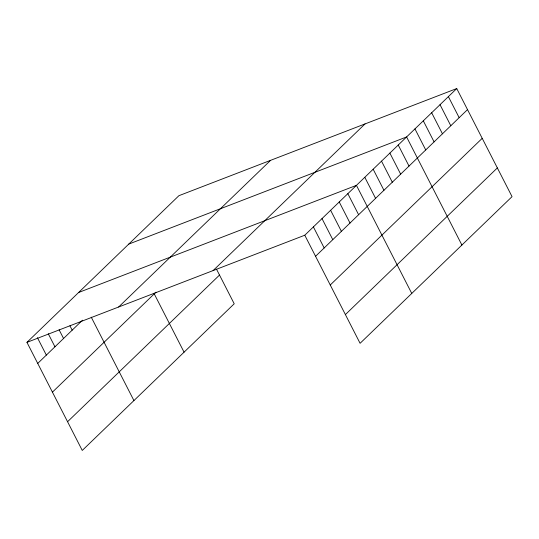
<?xml version="1.0" encoding="UTF-8"?>
<svg xmlns="http://www.w3.org/2000/svg" width="539" height="539" viewBox="0 0 539 539"><rect width="100%" height="100%" fill="white"/><g stroke="black" fill="none" stroke-linecap="round" stroke-linejoin="round"><path stroke-width="0.81" d="M216.489 269.143L234.216 303.78L82.258 450.442L26.95 342.359L178.908 195.691L456.742 88.558L512.05 196.641L360.092 343.309L304.784 235.22L456.742 88.558M37.723 363.421L82.501 320.2M118.634 307.001L270.591 160.339M52.424 392.136L156.02 292.145M213.1 270.578L365.051 123.909M67.564 421.727L219.521 275.058M315.564 256.281L467.515 109.612M330.259 284.996L482.21 138.334M345.398 314.587L497.356 167.919M128.76 244.093L406.595 136.953L461.903 245.043M78.613 292.495L356.447 185.355L411.762 293.438M26.95 342.359L304.784 235.22M448.381 96.622L459.161 117.677M440.026 104.687L450.799 125.749M431.665 112.752L442.445 133.813M423.31 120.824L434.084 141.878M414.949 128.888L425.729 149.95M398.24 145.018L409.013 166.079M389.879 153.089L400.659 174.144M381.524 161.154L392.298 182.216M373.163 169.219L383.943 190.28M364.809 177.291L375.582 198.345M347.837 193.663L358.617 214.724M339.226 201.977L350.006 223.038M330.616 210.291L341.396 231.346M322.005 218.598L332.785 239.66M313.395 226.912L324.175 247.967M154.235 293.87L184.068 352.176M91.226 317.141L133.928 400.578M69.942 325.819L72.172 330.178M59.101 329.774L63.562 338.485M48.261 333.729L54.951 346.799M37.42 337.677L46.341 355.107"/></g></svg>
